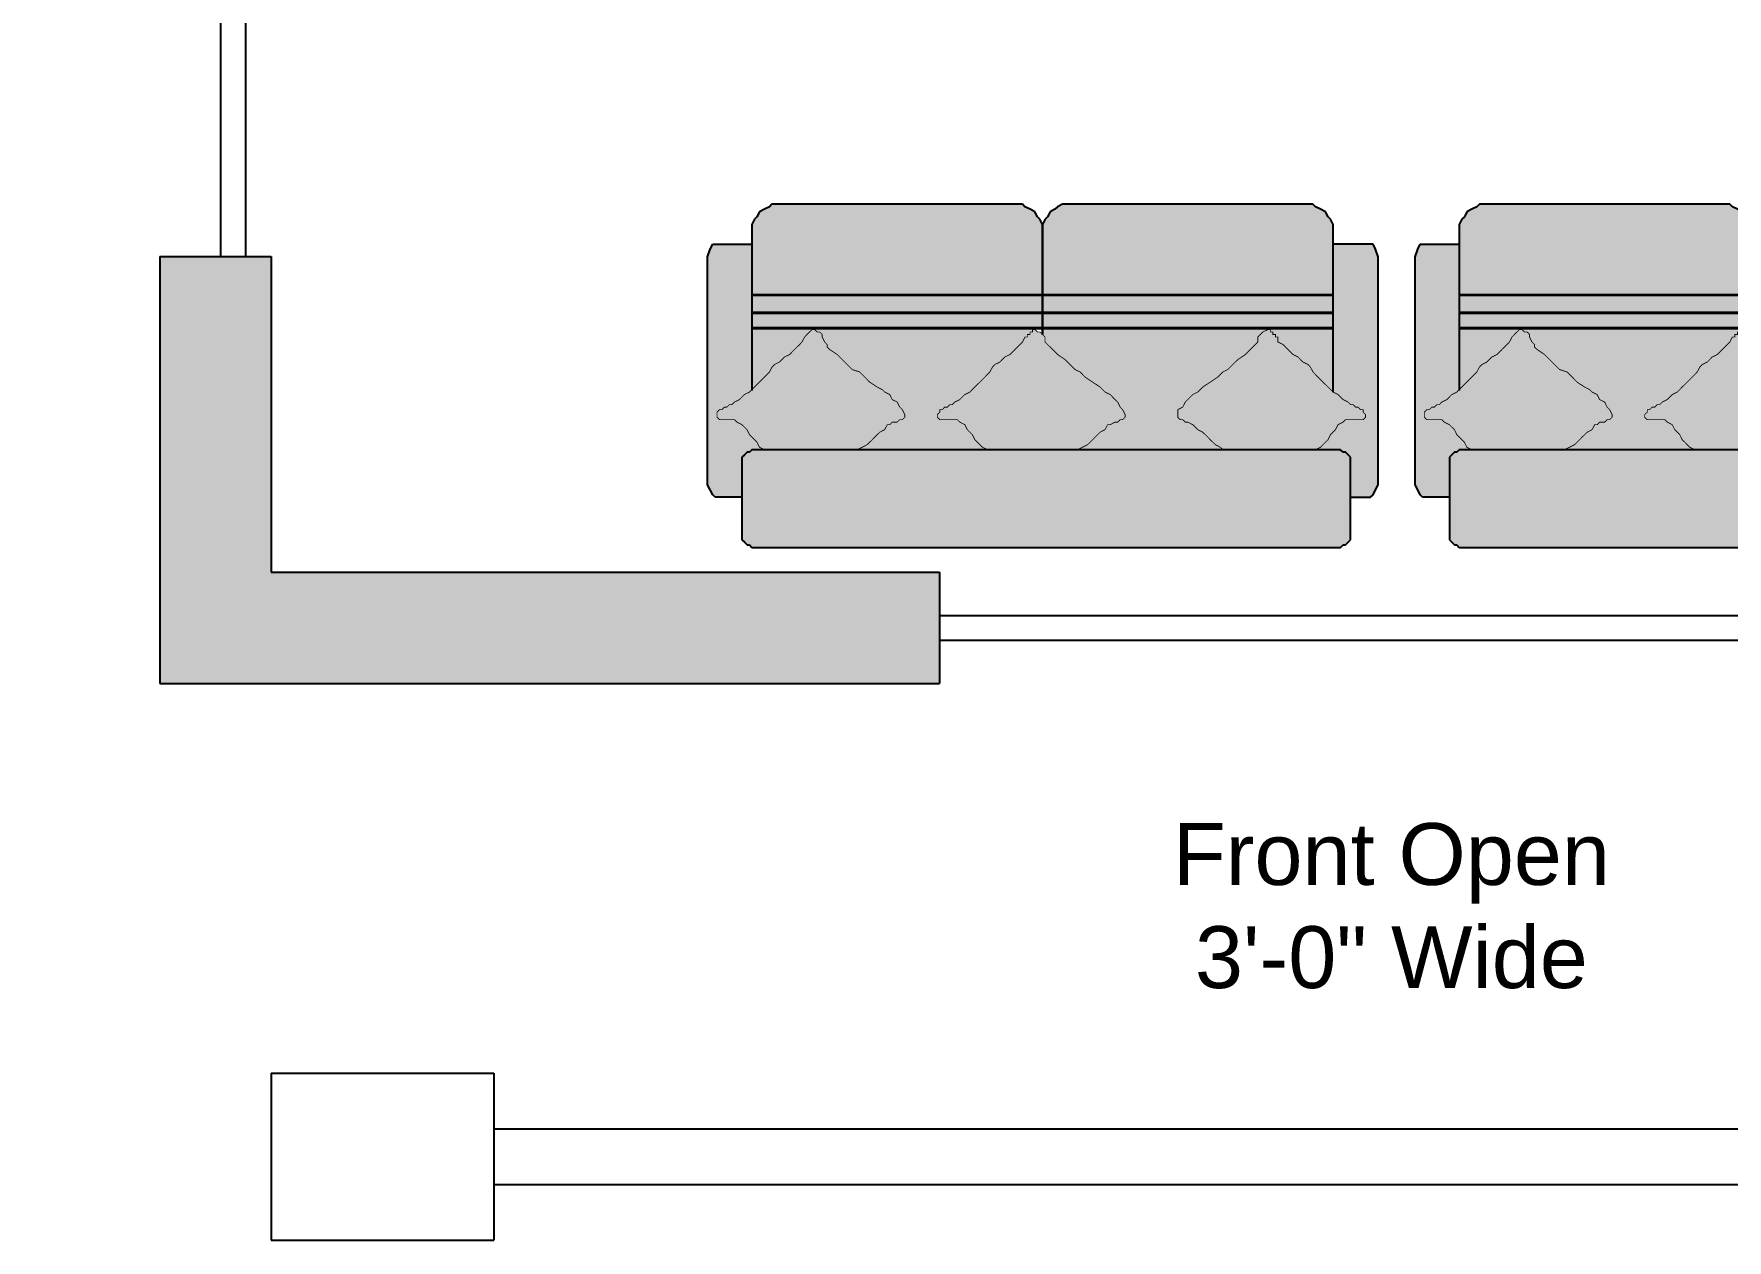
# Model space of a CAD drawing. Extents: x 9 to 378, y 7 to 556.
# Drawn here: x 170.3 to 307.2, y 7.4 to 104.9 of the extents above; entities that cross this region are included whole.
import ezdxf

# ---------------------------------------------------------------- set-up
doc = ezdxf.new("R2010")
doc.units = 0
doc.header["$MEASUREMENT"] = 0
for name, color, linetype in [('FURNITURE', 144, 'CONTINUOUS'), ('HATCH', 7, 'CONTINUOUS'), ('LABELS', 7, 'CONTINUOUS'), ('LINE', 7, 'CONTINUOUS'), ('WINDOWS', 140, 'CONTINUOUS')]:
    doc.layers.add(name, color=color, linetype=linetype)
doc.styles.get("Standard").update_dxf_attribs({"font": 'arial.ttf'})

# ---------------------------------------------------------------- blocks, each defined once
blk = doc.blocks.new('SOFA_DOUBLE')
at = {"layer": 'FURNITURE'}
h = blk.add_hatch(color=84, dxfattribs=at)
h.dxf.hatch_style = 1
h.paths.add_polyline_path([(-21.55, -11.55), (-21.73, -11.37), (-22.1, -11.19), (-22.46, -10.82), (-22.83, -10.64), (-23.01, -10.45), (-23.2, -10.45), (-23.38, -10.27), (-23.56, -10.27), (-23.75, -10.08), (-23.93, -10.08), (-24.11, -9.9), (-24.11, -9.72), (-24.11, -9.53), (-23.93, -9.35), (-23.75, -9.35), (-23.56, -9.35), (-23.2, -9.35), (-23.01, -9.35), (-22.83, -9.35), (-22.65, -9.17), (-22.28, -8.98), (-21.91, -8.62), (-21.73, -8.25), (-21.36, -7.88), (-21.18, -7.7), (-21, -7.33), (-20.63, -7.15), (-21, -7.15), (-21.18, -7.15), (-21.55, -7.15), (-21.73, -6.97), (-21.91, -6.97), (-22.1, -6.78), (-22.28, -6.6), (-22.28, -6.42), (-22.28, -3.67), (-24.24, -3.67), (-24.42, -3.85), (-24.6, -4.22), (-24.79, -4.58), (-24.79, -5.32), (-24.79, -20.54), (-24.79, -21.27), (-24.6, -21.82), (-24.42, -22.19), (-24.24, -22.19), (-21.55, -22.19)])
h.paths.add_polyline_path([(-21, 0), (-21.18, 0), (-21.55, 0), (-21.73, -0.18), (-21.91, -0.18), (-22.1, -0.37), (-22.28, -0.55), (-22.28, -0.73), (-22.28, -6.42), (-22.28, -6.6), (-22.1, -6.78), (-21.91, -6.97), (-21.73, -6.97), (-21.55, -7.15), (-21.18, -7.15), (-21, -7.15), (21, -7.15), (21.18, -7.15), (21.55, -7.15), (21.73, -6.97), (21.91, -6.97), (22.1, -6.78), (22.28, -6.6), (22.28, -6.42), (22.28, -0.73), (22.28, -0.55), (22.1, -0.37), (21.91, -0.18), (21.73, -0.18), (21.55, 0), (21.18, 0), (21, 0)])
h.paths.add_polyline_path([(24.3, -5.32), (24.3, -4.58), (24.11, -4.22), (23.93, -3.85), (23.75, -3.67), (22.28, -3.67), (22.28, -6.42), (22.28, -6.6), (22.1, -6.78), (21.91, -6.97), (21.73, -6.97), (21.55, -7.15), (21.18, -7.15), (21, -7.15), (19.71, -7.15), (20.08, -7.33), (20.44, -7.7), (20.63, -7.88), (20.81, -8.25), (21.18, -8.62), (21.36, -8.98), (21.73, -9.17), (21.91, -9.35), (22.28, -9.35), (22.46, -9.35), (22.83, -9.35), (23.01, -9.35), (23.2, -9.35), (23.38, -9.53), (23.38, -9.72), (23.2, -9.9), (23.2, -10.08), (23.01, -10.08), (22.83, -10.27), (22.65, -10.27), (22.46, -10.45), (22.28, -10.45), (22.1, -10.64), (21.73, -10.82), (21.36, -11.19), (21, -11.37), (21, -22.19), (23.75, -22.19), (23.93, -22.19), (24.11, -21.82), (24.3, -21.27), (24.3, -20.54)])
h = blk.add_hatch(color=52, dxfattribs=at)
h.dxf.hatch_style = 1
h.paths.add_polyline_path([(-20.63, -7.15), (-21, -7.33), (-21.18, -7.7), (-21.36, -7.88), (-21.73, -8.25), (-21.91, -8.62), (-22.28, -8.98), (-22.65, -9.17), (-22.83, -9.35), (-23.01, -9.35), (-23.2, -9.35), (-23.56, -9.35), (-23.75, -9.35), (-23.93, -9.35), (-24.11, -9.53), (-24.11, -9.72), (-24.11, -9.9), (-23.93, -10.08), (-23.75, -10.08), (-23.56, -10.27), (-23.38, -10.27), (-23.2, -10.45), (-23.01, -10.45), (-22.83, -10.64), (-22.46, -10.82), (-22.1, -11.19), (-21.73, -11.37), (-21.36, -11.74), (-21, -12.1), (-20.63, -12.47), (-20.26, -12.84), (-20.08, -13.2), (-19.89, -13.39), (-19.53, -13.57), (-19.16, -13.94), (-18.79, -14.12), (-18.43, -14.49), (-18.06, -14.85), (-17.88, -15.04), (-17.69, -15.4), (-17.51, -15.59), (-17.33, -15.77), (-17.14, -15.95), (-16.96, -15.95), (-16.78, -15.77), (-16.59, -15.77), (-16.41, -15.59), (-16.41, -15.4), (-16.23, -15.04), (-16.04, -14.85), (-16.04, -14.67), (-15.86, -14.49), (-15.31, -14.12), (-14.94, -13.75), (-14.58, -13.39), (-14.21, -13.02), (-13.66, -12.84), (-13.29, -12.47), (-12.93, -12.1), (-12.38, -11.74), (-12.01, -11.55), (-11.83, -11.37), (-11.46, -11.19), (-11.28, -10.82), (-10.91, -10.64), (-10.73, -10.27), (-10.54, -10.08), (-10.36, -9.72), (-10.36, -9.53), (-10.54, -9.35), (-10.73, -9.35), (-10.91, -9.17), (-11.28, -9.17), (-11.46, -8.98), (-11.64, -8.98), (-11.83, -8.62), (-12.19, -8.43), (-12.56, -8.07), (-12.74, -7.88), (-13.11, -7.52), (-13.48, -7.33), (-13.84, -7.15)])
h.paths.add_polyline_path([(-4.31, -7.15), (-4.68, -7.33), (-5.04, -7.7), (-5.23, -7.88), (-5.41, -8.25), (-5.78, -8.62), (-5.96, -8.98), (-6.33, -9.17), (-6.51, -9.35), (-6.88, -9.35), (-7.06, -9.35), (-7.43, -9.35), (-7.61, -9.35), (-7.79, -9.35), (-7.98, -9.53), (-7.98, -9.72), (-7.79, -9.9), (-7.79, -10.08), (-7.61, -10.08), (-7.43, -10.27), (-7.24, -10.27), (-7.06, -10.45), (-6.88, -10.45), (-6.69, -10.64), (-6.33, -10.82), (-5.96, -11.19), (-5.59, -11.37), (-5.23, -11.74), (-4.86, -12.1), (-4.49, -12.47), (-4.13, -12.84), (-3.94, -13.2), (-3.76, -13.39), (-3.39, -13.57), (-3.03, -13.94), (-2.66, -14.12), (-2.29, -14.49), (-1.93, -14.85), (-1.74, -15.04), (-1.56, -15.4), (-1.38, -15.4), (-1.38, -15.59), (-1.19, -15.59), (-1.19, -15.77), (-1.01, -15.77), (-1.01, -15.95), (-0.83, -15.95), (-0.64, -15.77), (-0.46, -15.77), (-0.28, -15.59), (-0.09, -15.4), (-0.09, -15.04), (0.09, -14.85), (0.28, -14.67), (0.46, -14.49), (0.83, -14.12), (1.38, -13.75), (1.74, -13.39), (2.11, -13.02), (2.48, -12.84), (2.84, -12.47), (3.39, -12.1), (3.94, -11.74), (4.13, -11.55), (4.31, -11.37), (4.68, -11.19), (5.04, -10.82), (5.23, -10.64), (5.41, -10.27), (5.59, -10.08), (5.78, -9.72), (5.78, -9.53), (5.59, -9.35), (5.41, -9.35), (5.23, -9.17), (5.04, -9.17), (4.68, -8.98), (4.49, -8.98), (4.31, -8.62), (3.94, -8.43), (3.58, -8.07), (3.39, -7.88), (3.03, -7.52), (2.66, -7.33), (2.29, -7.15)])
h.paths.add_polyline_path([(12.93, -7.15), (12.74, -7.33), (12.38, -7.52), (12.01, -7.88), (11.83, -8.07), (11.46, -8.43), (11.09, -8.62), (10.73, -8.98), (10.36, -9.17), (10.18, -9.17), (9.99, -9.35), (9.81, -9.35), (9.63, -9.53), (9.63, -9.72), (9.63, -10.08), (9.99, -10.27), (10.18, -10.64), (10.36, -10.82), (10.73, -11.19), (11.09, -11.37), (11.28, -11.55), (11.46, -11.74), (12.01, -12.1), (12.56, -12.47), (12.93, -12.84), (13.29, -13.02), (13.66, -13.39), (14.03, -13.75), (14.58, -14.12), (14.94, -14.49), (15.13, -14.67), (15.31, -14.85), (15.49, -15.04), (15.49, -15.4), (15.68, -15.59), (15.86, -15.77), (16.23, -15.95), (16.41, -15.95), (16.41, -15.77), (16.59, -15.77), (16.59, -15.59), (16.78, -15.59), (16.78, -15.4), (16.96, -15.4), (16.96, -15.04), (17.33, -14.85), (17.69, -14.49), (18.06, -14.12), (18.43, -13.94), (18.79, -13.57), (19.16, -13.39), (19.34, -13.2), (19.53, -12.84), (19.89, -12.47), (20.26, -12.1), (20.63, -11.74), (21, -11.37), (21.36, -11.19), (21.73, -10.82), (22.1, -10.64), (22.28, -10.45), (22.46, -10.45), (22.65, -10.27), (22.83, -10.27), (23.01, -10.08), (23.2, -10.08), (23.2, -9.9), (23.38, -9.72), (23.38, -9.53), (23.2, -9.35), (23.01, -9.35), (22.83, -9.35), (22.46, -9.35), (22.28, -9.35), (21.91, -9.35), (21.73, -9.17), (21.36, -8.98), (21.18, -8.62), (20.81, -8.25), (20.63, -7.88), (20.44, -7.7), (20.08, -7.33), (19.71, -7.15)])
h = blk.add_hatch(color=84, dxfattribs=at)
h.dxf.hatch_style = 1
h.paths.add_polyline_path([(-21.55, -18.49), (-21.55, -23.29), (-21.55, -23.65), (-21.36, -24.02), (-21.18, -24.2), (-21, -24.57), (-20.63, -24.75), (-20.26, -24.94), (-20.08, -25.12), (-19.53, -25.12), (-2.29, -25.12), (-1.74, -25.12), (-1.56, -24.94), (-1.19, -24.75), (-0.83, -24.57), (-0.64, -24.2), (-0.46, -24.02), (-0.28, -23.65), (-0.28, -23.29), (-0.28, -18.49)])
h.paths.add_polyline_path([(-21.55, -17.2), (-21.55, -18.43), (-0.28, -18.43), (-0.28, -17.2)])
h.paths.add_polyline_path([(-21.55, -16.07), (-21.55, -17.13), (-0.28, -17.13), (-0.28, -16.07)])
h.paths.add_polyline_path([(-10.91, -10.64), (-11.28, -10.82), (-11.46, -11.19), (-11.83, -11.37), (-12.01, -11.55), (-12.38, -11.74), (-12.93, -12.1), (-13.29, -12.47), (-13.66, -12.84), (-14.21, -13.02), (-14.58, -13.39), (-14.94, -13.75), (-15.31, -14.12), (-15.86, -14.49), (-16.04, -14.67), (-16.04, -14.85), (-16.23, -15.04), (-16.41, -15.4), (-16.41, -15.59), (-16.59, -15.77), (-16.78, -15.77), (-16.96, -15.95), (-17.14, -15.95), (-17.33, -15.77), (-17.51, -15.59), (-17.69, -15.4), (-17.88, -15.04), (-18.06, -14.85), (-18.43, -14.49), (-18.79, -14.12), (-19.16, -13.94), (-19.53, -13.57), (-19.89, -13.39), (-20.08, -13.2), (-20.26, -12.84), (-20.63, -12.47), (-21, -12.1), (-21.36, -11.74), (-21.55, -11.55), (-21.55, -16.01), (-1.01, -16.01), (-1.01, -15.77), (-1.19, -15.77), (-1.19, -15.59), (-1.38, -15.59), (-1.38, -15.4), (-1.56, -15.4), (-1.74, -15.04), (-1.93, -14.85), (-2.29, -14.49), (-2.66, -14.12), (-3.03, -13.94), (-3.39, -13.57), (-3.76, -13.39), (-3.94, -13.2), (-4.13, -12.84), (-4.49, -12.47), (-4.86, -12.1), (-5.23, -11.74), (-5.59, -11.37), (-5.96, -11.19), (-6.33, -10.82), (-6.69, -10.64), (-6.88, -10.45), (-7.06, -10.45), (-7.24, -10.27), (-7.43, -10.27), (-7.61, -10.08), (-7.79, -10.08), (-7.79, -9.9), (-7.98, -9.72), (-7.98, -9.53), (-7.79, -9.35), (-7.61, -9.35), (-7.43, -9.35), (-7.06, -9.35), (-6.88, -9.35), (-6.51, -9.35), (-6.33, -9.17), (-5.96, -8.98), (-5.78, -8.62), (-5.41, -8.25), (-5.23, -7.88), (-5.04, -7.7), (-4.68, -7.33), (-4.31, -7.15), (-13.84, -7.15), (-13.48, -7.33), (-13.11, -7.52), (-12.74, -7.88), (-12.56, -8.07), (-12.19, -8.43), (-11.83, -8.62), (-11.64, -8.98), (-11.46, -8.98), (-11.28, -9.17), (-10.91, -9.17), (-10.73, -9.35), (-10.54, -9.35), (-10.36, -9.53), (-10.36, -9.72), (-10.54, -10.08), (-10.73, -10.27)])
h.paths.add_polyline_path([(2.29, -7.15), (2.66, -7.33), (3.03, -7.52), (3.39, -7.88), (3.58, -8.07), (3.94, -8.43), (4.31, -8.62), (4.49, -8.98), (4.68, -8.98), (5.04, -9.17), (5.23, -9.17), (5.41, -9.35), (5.59, -9.35), (5.78, -9.53), (5.78, -9.72), (5.59, -10.08), (5.41, -10.27), (5.23, -10.64), (5.04, -10.82), (4.68, -11.19), (4.31, -11.37), (4.13, -11.55), (3.94, -11.74), (3.39, -12.1), (2.84, -12.47), (2.48, -12.84), (2.11, -13.02), (1.74, -13.39), (1.38, -13.75), (0.83, -14.12), (0.46, -14.49), (0.28, -14.67), (0.09, -14.85), (-0.09, -15.04), (-0.09, -15.4), (-0.28, -15.59), (-0.28, -16.01), (16.41, -16.01), (16.41, -15.95), (16.23, -15.95), (15.86, -15.77), (15.68, -15.59), (15.49, -15.4), (15.49, -15.04), (15.31, -14.85), (15.13, -14.67), (14.94, -14.49), (14.58, -14.12), (14.03, -13.75), (13.66, -13.39), (13.29, -13.02), (12.93, -12.84), (12.56, -12.47), (12.01, -12.1), (11.46, -11.74), (11.28, -11.55), (11.09, -11.37), (10.73, -11.19), (10.36, -10.82), (10.18, -10.64), (9.99, -10.27), (9.63, -10.08), (9.63, -9.72), (9.63, -9.53), (9.81, -9.35), (9.99, -9.35), (10.18, -9.17), (10.36, -9.17), (10.73, -8.98), (11.09, -8.62), (11.46, -8.43), (11.83, -8.07), (12.01, -7.88), (12.38, -7.52), (12.74, -7.33), (12.93, -7.15)])
h.paths.add_polyline_path([(20.26, -12.1), (19.89, -12.47), (19.53, -12.84), (19.34, -13.2), (19.16, -13.39), (18.79, -13.57), (18.43, -13.94), (18.06, -14.12), (17.69, -14.49), (17.33, -14.85), (16.96, -15.04), (16.96, -15.4), (16.78, -15.4), (16.78, -15.59), (16.59, -15.59), (16.59, -15.77), (16.41, -15.77), (16.41, -16.01), (21, -16.01), (21, -11.37), (20.63, -11.74)])
h.paths.add_polyline_path([(-0.28, -16.07), (-0.28, -17.13), (21, -17.13), (21, -16.07)])
h.paths.add_polyline_path([(-0.28, -17.2), (-0.28, -18.43), (21, -18.43), (21, -17.2)])
h = blk.add_hatch(color=84, dxfattribs=at)
h.dxf.hatch_style = 1
h.paths.add_polyline_path([(-0.28, -18.49), (-0.28, -23.29), (-0.28, -23.65), (-0.09, -24.02), (0.09, -24.2), (0.28, -24.57), (0.64, -24.75), (0.83, -24.94), (1.19, -25.12), (1.74, -25.12), (18.98, -25.12), (19.53, -25.12), (19.71, -24.94), (20.08, -24.75), (20.44, -24.57), (20.63, -24.2), (20.81, -24.02), (21, -23.65), (21, -23.29), (21, -18.49)])
at = {"layer": 'FURNITURE', "color": 7}
for p, q in [((-21.73, -0.18), (-21.55, 0)), ((-21.55, 0), (-21.18, 0)), ((-21.18, 0), (-21, 0)), ((-21, 0), (21, 0)), ((21, 0), (21.18, 0)), ((21.18, 0), (21.55, 0)), ((21.55, 0), (21.73, -0.18)), ((-22.28, -0.55), (-22.1, -0.37)), ((-22.28, -0.73), (-22.28, -0.55)), ((-22.28, -6.42), (-22.28, -0.73)), ((-22.1, -0.37), (-21.91, -0.18)), ((-22.1, -0.37), (-22.1, -0.37)), ((-21.91, -0.18), (-21.73, -0.18)), ((21.73, -0.18), (21.91, -0.18)), ((21.91, -0.18), (22.1, -0.37)), ((22.1, -0.37), (22.1, -0.37)), ((22.1, -0.37), (22.28, -0.55)), ((22.28, -0.55), (22.28, -0.73)), ((22.28, -0.73), (22.28, -6.42)), ((-24.24, -3.67), (-24.42, -3.85)), ((-22.28, -3.67), (-24.24, -3.67)), ((22.28, -3.67), (23.75, -3.67)), ((23.75, -3.67), (23.93, -3.85)), ((-24.6, -4.22), (-24.79, -4.58)), ((-24.79, -4.58), (-24.79, -5.32)), ((-24.42, -3.85), (-24.6, -4.22)), ((23.93, -3.85), (24.11, -4.22)), ((24.11, -4.22), (24.3, -4.58)), ((24.3, -4.58), (24.3, -5.32)), ((-24.79, -5.32), (-24.79, -20.54)), ((24.3, -5.32), (24.3, -20.54)), ((-22.28, -6.6), (-22.28, -6.42)), ((-22.1, -6.78), (-22.28, -6.6)), ((-21.91, -6.97), (-22.1, -6.78)), ((-22.1, -6.78), (-22.1, -6.78)), ((-21.73, -6.97), (-21.91, -6.97)), ((-21.55, -7.15), (-21.73, -6.97)), ((-21.18, -7.15), (-21.55, -7.15)), ((-21, -7.15), (-21.18, -7.15)), ((21, -7.15), (-21, -7.15)), ((21.18, -7.15), (21, -7.15)), ((21.55, -7.15), (21.18, -7.15)), ((21.73, -6.97), (21.55, -7.15)), ((21.91, -6.97), (21.73, -6.97)), ((22.1, -6.78), (21.91, -6.97)), ((22.28, -6.6), (22.1, -6.78)), ((22.1, -6.78), (22.1, -6.78)), ((22.28, -6.42), (22.28, -6.6)), ((-21.55, -23.29), (-21.55, -11.49)), ((21, -11.37), (21, -23.29)), ((21, -16.01), (-21.55, -16.01)), ((21, -16.07), (-21.55, -16.07)), ((-0.28, -15.59), (-0.28, -23.29)), ((-0.28, -23.29), (-0.28, -15.59)), ((21, -17.13), (-21.55, -17.13)), ((21, -17.2), (-21.55, -17.2)), ((21, -18.43), (-21.55, -18.43)), ((21, -18.49), (-21.55, -18.49)), ((-24.79, -20.54), (-24.79, -21.27)), ((24.3, -20.54), (24.3, -21.27)), ((-24.79, -21.27), (-24.6, -21.82)), ((-24.6, -21.82), (-24.42, -22.19)), ((-24.42, -22.19), (-24.24, -22.19)), ((-24.24, -22.19), (-21.55, -22.19)), ((23.75, -22.19), (21, -22.19)), ((23.93, -22.19), (23.75, -22.19)), ((24.11, -21.82), (23.93, -22.19)), ((24.3, -21.27), (24.11, -21.82)), ((-21.55, -23.65), (-21.55, -23.29)), ((-0.28, -23.29), (-0.28, -23.65)), ((-0.28, -23.65), (-0.28, -23.29)), ((21, -23.29), (21, -23.65)), ((-21.36, -24.02), (-21.55, -23.65)), ((-21.18, -24.2), (-21.36, -24.02)), ((-21, -24.57), (-21.18, -24.2)), ((-20.63, -24.75), (-21, -24.57)), ((-20.26, -24.94), (-20.63, -24.75)), ((-1.19, -24.75), (-1.56, -24.94)), ((-0.83, -24.57), (-1.19, -24.75)), ((-0.64, -24.2), (-0.83, -24.57)), ((-0.46, -24.02), (-0.64, -24.2)), ((-0.28, -23.65), (-0.46, -24.02)), ((-0.09, -24.02), (-0.28, -23.65)), ((0.09, -24.2), (-0.09, -24.02)), ((0.28, -24.57), (0.09, -24.2)), ((0.64, -24.75), (0.28, -24.57)), ((0.83, -24.94), (0.64, -24.75)), ((20.08, -24.75), (19.71, -24.94)), ((20.44, -24.57), (20.08, -24.75)), ((20.63, -24.2), (20.44, -24.57)), ((20.81, -24.02), (20.63, -24.2)), ((21, -23.65), (20.81, -24.02)), ((-20.08, -25.12), (-20.26, -24.94)), ((-19.53, -25.12), (-20.08, -25.12)), ((-2.29, -25.12), (-19.53, -25.12)), ((-1.74, -25.12), (-2.29, -25.12)), ((-1.56, -24.94), (-1.74, -25.12)), ((1.19, -25.12), (0.83, -24.94)), ((1.74, -25.12), (1.19, -25.12)), ((18.98, -25.12), (1.74, -25.12)), ((19.53, -25.12), (18.98, -25.12)), ((19.71, -24.94), (19.53, -25.12))]:
    blk.add_line(p, q, dxfattribs=at)
at = {"layer": 'FURNITURE', "color": 7, "const_width": 0.0625}
for points in [[(-17.69, -15.4), (-17.88, -15.04), (-18.06, -14.85), (-18.43, -14.49), (-18.79, -14.12), (-19.16, -13.94), (-19.53, -13.57), (-19.89, -13.39), (-20.08, -13.2), (-20.26, -12.84), (-20.63, -12.47), (-21, -12.1), (-21.36, -11.74), (-21.73, -11.37), (-22.1, -11.19), (-22.46, -10.82), (-22.83, -10.64), (-23.01, -10.45), (-23.2, -10.45), (-23.38, -10.27), (-23.56, -10.27), (-23.75, -10.08), (-23.93, -10.08), (-24.11, -9.9), (-24.11, -9.72), (-24.11, -9.53), (-23.93, -9.35), (-23.75, -9.35), (-23.56, -9.35), (-23.2, -9.35), (-23.01, -9.35), (-22.83, -9.35), (-22.65, -9.17), (-22.28, -8.98), (-21.91, -8.62), (-21.73, -8.25), (-21.36, -7.88), (-21.18, -7.7), (-21, -7.33), (-20.63, -7.15), (-20.08, -7.15), (-14.21, -7.15), (-13.84, -7.15), (-13.48, -7.33), (-13.11, -7.52), (-12.74, -7.88), (-12.56, -8.07), (-12.19, -8.43), (-11.83, -8.62), (-11.64, -8.98), (-11.46, -8.98), (-11.28, -9.17), (-10.91, -9.17), (-10.73, -9.35), (-10.54, -9.35), (-10.36, -9.53), (-10.36, -9.53), (-10.36, -9.72), (-10.54, -10.08), (-10.73, -10.27), (-10.91, -10.64), (-11.28, -10.82), (-11.46, -11.19), (-11.83, -11.37), (-12.01, -11.55), (-12.38, -11.74), (-12.93, -12.1), (-13.29, -12.47), (-13.66, -12.84), (-14.21, -13.02), (-14.58, -13.39), (-14.94, -13.75), (-15.31, -14.12), (-15.86, -14.49), (-16.04, -14.67), (-16.04, -14.85), (-16.23, -15.04), (-16.41, -15.4), (-16.41, -15.59), (-16.59, -15.77), (-16.78, -15.77), (-16.96, -15.95), (-16.96, -15.95), (-17.14, -15.95), (-17.33, -15.77), (-17.33, -15.77), (-17.51, -15.59), (-17.51, -15.59), (-17.69, -15.4), (-17.69, -15.4)], [(-1.56, -15.4), (-1.74, -15.04), (-1.93, -14.85), (-2.29, -14.49), (-2.66, -14.12), (-3.03, -13.94), (-3.39, -13.57), (-3.76, -13.39), (-3.94, -13.2), (-4.13, -12.84), (-4.49, -12.47), (-4.86, -12.1), (-5.23, -11.74), (-5.59, -11.37), (-5.96, -11.19), (-6.33, -10.82), (-6.69, -10.64), (-6.88, -10.45), (-7.06, -10.45), (-7.24, -10.27), (-7.43, -10.27), (-7.61, -10.08), (-7.79, -10.08), (-7.79, -9.9), (-7.98, -9.72), (-7.98, -9.53), (-7.79, -9.35), (-7.61, -9.35), (-7.43, -9.35), (-7.06, -9.35), (-6.88, -9.35), (-6.51, -9.35), (-6.33, -9.17), (-5.96, -8.98), (-5.78, -8.62), (-5.41, -8.25), (-5.23, -7.88), (-5.04, -7.7), (-4.68, -7.33), (-4.31, -7.15), (-3.94, -7.15), (2.11, -7.15), (2.29, -7.15), (2.66, -7.33), (3.03, -7.52), (3.39, -7.88), (3.58, -8.07), (3.94, -8.43), (4.31, -8.62), (4.49, -8.98), (4.68, -8.98), (5.04, -9.17), (5.23, -9.17), (5.41, -9.35), (5.59, -9.35), (5.78, -9.53), (5.78, -9.53), (5.78, -9.72), (5.59, -10.08), (5.41, -10.27), (5.23, -10.64), (5.04, -10.82), (4.68, -11.19), (4.31, -11.37), (4.13, -11.55), (3.94, -11.74), (3.39, -12.1), (2.84, -12.47), (2.48, -12.84), (2.11, -13.02), (1.74, -13.39), (1.38, -13.75), (0.83, -14.12), (0.46, -14.49), (0.28, -14.67), (0.09, -14.85), (-0.09, -15.04), (-0.09, -15.4), (-0.28, -15.59), (-0.46, -15.77), (-0.64, -15.77), (-0.83, -15.95), (-0.83, -15.95), (-1.01, -15.95), (-1.01, -15.77), (-1.19, -15.77), (-1.19, -15.59), (-1.38, -15.59), (-1.38, -15.4), (-1.56, -15.4)], [(16.96, -15.4), (16.96, -15.04), (17.33, -14.85), (17.69, -14.49), (18.06, -14.12), (18.43, -13.94), (18.79, -13.57), (19.16, -13.39), (19.34, -13.2), (19.53, -12.84), (19.89, -12.47), (20.26, -12.1), (20.63, -11.74), (21, -11.37), (21.36, -11.19), (21.73, -10.82), (22.1, -10.64), (22.28, -10.45), (22.46, -10.45), (22.65, -10.27), (22.83, -10.27), (23.01, -10.08), (23.2, -10.08), (23.2, -9.9), (23.38, -9.72), (23.38, -9.53), (23.2, -9.35), (23.01, -9.35), (22.83, -9.35), (22.46, -9.35), (22.28, -9.35), (21.91, -9.35), (21.73, -9.17), (21.36, -8.98), (21.18, -8.62), (20.81, -8.25), (20.63, -7.88), (20.44, -7.7), (20.08, -7.33), (19.71, -7.15), (19.34, -7.15), (13.29, -7.15), (12.93, -7.15), (12.74, -7.33), (12.38, -7.52), (12.01, -7.88), (11.83, -8.07), (11.46, -8.43), (11.09, -8.62), (10.73, -8.98), (10.73, -8.98), (10.36, -9.17), (10.18, -9.17), (9.99, -9.35), (9.81, -9.35), (9.63, -9.53), (9.63, -9.53), (9.63, -9.72), (9.63, -10.08), (9.99, -10.27), (10.18, -10.64), (10.36, -10.82), (10.73, -11.19), (11.09, -11.37), (11.28, -11.55), (11.46, -11.74), (12.01, -12.1), (12.56, -12.47), (12.93, -12.84), (13.29, -13.02), (13.66, -13.39), (14.03, -13.75), (14.58, -14.12), (14.94, -14.49), (15.13, -14.67), (15.31, -14.85), (15.49, -15.04), (15.49, -15.4), (15.68, -15.59), (15.86, -15.77), (15.86, -15.77), (16.23, -15.95), (16.23, -15.95), (16.41, -15.95), (16.41, -15.77), (16.59, -15.77), (16.59, -15.59), (16.78, -15.59), (16.78, -15.4), (16.96, -15.4)]]:
    blk.add_lwpolyline(points, dxfattribs=at)

msp = doc.modelspace()

# ---------------------------------------------------------------- hatches: boundary and pattern name
at = {"layer": 'LINE'}
h = msp.add_hatch(color=4, dxfattribs=at)
h.paths.add_polyline_path([(9.49, 556.36), (9.49, 26.92), (18.49, 26.92), (18.49, 193.42), (36.49, 193.42), (36.49, 202.42), (18.49, 202.42), (18.49, 382.36), (163.99, 382.36), (163.99, 391.36), (18.49, 391.36), (18.49, 547.36), (210.49, 547.36), (210.49, 509.86), (219.49, 509.86), (219.49, 547.36), (285.49, 547.36), (285.49, 517.36), (289.99, 517.36), (289.99, 547.36), (369.49, 547.36), (369.49, 475.36), (364.99, 475.36), (364.99, 466.36), (378.49, 466.36), (378.49, 556.36)])
h.paths.add_polyline_path([(219.49, 475.36), (219.49, 479.86), (210.49, 479.86), (210.49, 461.86), (219.49, 461.86), (219.49, 466.36), (328.99, 466.36), (328.99, 475.36)], flags=17)
h.paths.add_polyline_path([(226.99, 382.36), (226.99, 391.36), (219.49, 391.36), (219.49, 395.86), (210.49, 395.86), (210.49, 391.36), (205.99, 391.36), (205.99, 382.36)], flags=17)
h.paths.add_polyline_path([(121.99, 193.42), (121.99, 202.42), (103.99, 202.42), (103.99, 193.42)], flags=17)
h.paths.add_polyline_path([(180.49, 52.42), (243.49, 52.42), (243.49, 61.42), (189.49, 61.42), (189.49, 86.92), (180.49, 86.92)], flags=17)
h.paths.add_polyline_path([(180.49, 158.92), (189.49, 158.92), (189.49, 193.42), (193.99, 193.42), (193.99, 202.42), (175.99, 202.42), (175.99, 193.42), (180.49, 193.42)], flags=17)
h.paths.add_polyline_path([(369.49, 193.42), (369.49, 61.42), (315.49, 61.42), (315.49, 52.42), (378.49, 52.42), (378.49, 391.36), (324.49, 391.36), (324.49, 382.36), (369.49, 382.36), (369.49, 248.92), (241.99, 248.92), (241.99, 323.92), (232.99, 323.92), (232.99, 244.42), (369.49, 244.42), (369.49, 202.42), (229.99, 202.42), (229.99, 193.42)], flags=0)

# ---------------------------------------------------------------- linework, layer by layer
for p, q in [((180.49, 86.92), (180.49, 52.42)), ((189.49, 86.92), (189.49, 61.42)), ((189.49, 61.42), (243.49, 61.42)), ((180.49, 52.42), (243.49, 52.42))]:
    msp.add_line(p, q, dxfattribs=at)
at = {"layer": 'LINE', "color": 8}
for p, q in [((189.49, 20.92), (207.49, 20.92)), ((189.49, 20.92), (189.49, 7.42)), ((207.49, 20.92), (207.49, 7.42)), ((207.49, 16.42), (369.49, 16.42)), ((207.49, 11.92), (378.49, 11.92)), ((189.49, 7.42), (207.49, 7.42))]:
    msp.add_line(p, q, dxfattribs=at)
at = {"layer": 'WINDOWS'}
for p, q in [((185.42, 86.92), (185.42, 123.92)), ((187.42, 86.92), (187.42, 123.92)), ((180.49, 86.92), (189.49, 86.92)), ((243.49, 57.92), (315.49, 57.92)), ((243.49, 55.92), (315.49, 55.92))]:
    msp.add_line(p, q, dxfattribs=at)
at = {"layer": 'WINDOWS', "color": 0}
msp.add_line((243.49, 61.42), (243.49, 52.42), dxfattribs=at)

# ---------------------------------------------------------------- block references
at = {"layer": 'HATCH', "xscale": -1.10399999999936, "yscale": 1.103999999999359, "zscale": 1.104, "rotation": 180}
for p in [(252.13, 63.42), (309.31, 63.42)]:
    msp.add_blockref('SOFA_DOUBLE', p, dxfattribs=at)

# ---------------------------------------------------------------- texts
at = {"layer": 'LABELS', "insert": (280.03, 34.43), "char_height": 5, "attachment_point": 5}
msp.add_mtext('Front Open\\P3\'-0" Wide', dxfattribs=at)

doc.saveas('drawing.dxf')
